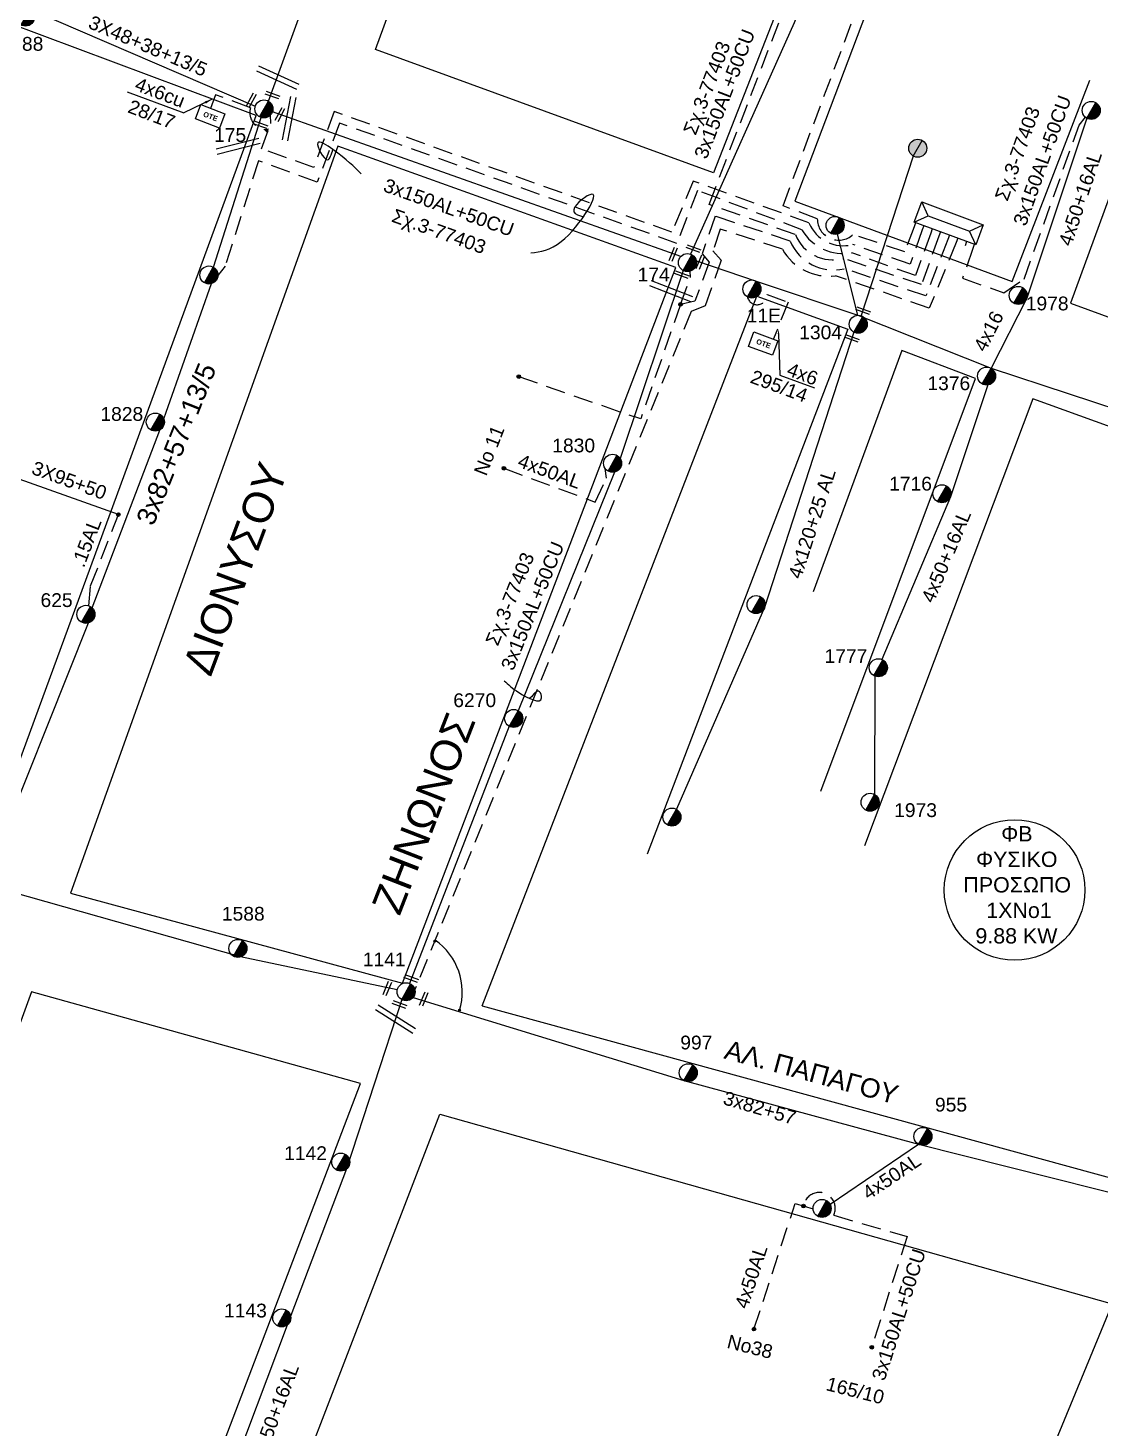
# Model space of a CAD drawing. Header units: millimetres. Extents: x 1421 to 7149, y 887 to 1917.
# Drawn here: x 5550.4 to 5690.5, y 1053.2 to 1236.1 of the extents above; entities that cross this region are included whole.
import ezdxf
from ezdxf import colors
from ezdxf.entities.mleader import LeaderData, LeaderLine
from ezdxf.enums import TextEntityAlignment as Align
from ezdxf.math import Vec2, Vec3

# ---------------------------------------------------------------- set-up
doc = ezdxf.new("R2010")
doc.units = ezdxf.units.MM
doc.linetypes.add('DASHED', pattern=[19.05, 12.7, -6.35])
for name, color, linetype in [('3x48+38+13_5', 7, 'Continuous'), ('3x82+57', 7, 'DASHED'), ('3x82+57+13_5', 7, 'Continuous'), ('3x82+57+16', 7, 'Continuous'), ('3x82+57+16_5', 7, 'Continuous'), ('Pillar OTE', 7, 'Continuous'), ('Άγνωστα', 7, 'Continuous'), ('Γυμνά εναέρια ΧΤ (3Φ)   4x16AL', 7, 'Continuous'), ('Γυμνά εναέρια ΧΤ (3Φ) 4x50AL', 7, 'Continuous'), ('Γυμνά εναέρια ΧΤ και ΦΟΠ (3Φ)   4x50+16AL', 7, 'Continuous'), ('Εναέρια παροχή ΧΤ 4x16', 7, 'SYN_LINE'), ('Επιγραφές - Σχήματα', 7, 'Continuous'), ('Καλωδια ΧΤ  3X95+50', 7, 'Continuous'), ('Καλώδια ΧΤ   3x150AL+50CU', 7, 'DASHED'), ('Μηχανική τομή', 7, 'Continuous'), ('Στύλος Ξύλινος', 7, 'Continuous'), ('Στύλος Ξύλινος @ 1', 7, 'Continuous'), ('Στύλος ΦΜ', 7, 'Continuous'), ('Στύλος ΦΜ @ 1', 7, 'Continuous'), ('Συνδέσεις', 7, 'Continuous'), ('Συνεστραμμένα ΧΤ   4x120+25 AL', 7, 'SYN_LINE'), ('Τομή', 7, 'Continuous'), ('Υποσταθμός πόλεως', 7, 'Continuous'), ('Υπόβαθρο ΔΕΗ', 7, 'Continuous'), ('Υπόγεια Καλώδια Δικτύου ΧΤ   .15', 7, 'DASHED'), ('Υπόγεια καλώδια Παροχών ΧΤ   4x50AL', 7, 'DASHED'), ('Υπόγεια καλώδια Παροχών ΧΤ   4x6', 7, 'DASHED')]:
    doc.layers.add(name, color=color, linetype=linetype)
doc.styles.add('arial', font='arial.ttf')
doc.styles.get("Standard").update_dxf_attribs({"font": 'arial.ttf'})
doc.linetypes.add('SYN_LINE', pattern='A,0.5,-0.0001,["/\\/\\/\\/",Standard,S=0.1,R=0,X=0,Y=-0.05],-0.25', length=0.7501)
doc.dimstyles.new('ISO-25', dxfattribs={"dimtxt": 2.5, "dimasz": 2.5, "dimexe": 1.25, "dimexo": 0.625, "dimtad": 1, "dimtxsty": 'Standard', "dimcen": 2.5, "dimadec": 0, "dimazin": 0, "dimtfac": 1, "dimtmove": 0, "dimatfit": 3, "dimfxl": 1, "dimarcsym": 0})

# ---------------------------------------------------------------- blocks, each defined once
blk = doc.blocks.new('ΥΠΑΡΧΩΝ ΤΣΙΜΕΝΤΕΝΙΟΣ ΣΤΥΛΟΣ')
at = {"layer": 'Στύλος ΦΜ'}
blk.add_hatch(color=256, dxfattribs=at).paths.add_polyline_path([(-1.29, -2.28, 0.574793), (2.62, 0, 0.268822), (1.3, 2.27)])
blk.add_line((-1.29, -2.28), (1.3, 2.27), dxfattribs=at)
blk.add_circle((0, 0), 2.62, dxfattribs=at)
at = {"layer": 'Στύλος ΦΜ', "flags": 4}
for tag, p in [('ΑΡΙΘΜΟΣ', (-4.68, 8.05)), ('ΤΥΠΟΣ', (-4.91, 3.03))]:
    blk.add_attdef(tag, p, '', height=4, dxfattribs=at)
blk = doc.blocks.new('ΥΠΑΡΧΩΝ ΞΥΛΙΝΟΣ ΣΤΥΛΟΣ')
at = {"layer": 'Στύλος Ξύλινος'}
h = blk.add_hatch(color=256, dxfattribs=at)
h.paths.add_polyline_path([(-2.62, 0, 0.270008), (-1.29, -2.28), (1.3, 2.27, 0.576266)])
h.paths.add_polyline_path([(-1.29, -2.28, 0.574793), (2.62, 0, 0.268822), (1.3, 2.27)])
blk.add_line((-1.29, -2.28), (1.3, 2.27), dxfattribs=at)
blk.add_circle((0, 0), 2.62, dxfattribs=at)
at = {"layer": 'Στύλος Ξύλινος', "flags": 4}
for tag, p in [('ΑΡΙΘΜΟΣ', (-4.91, 8.6)), ('ΤΥΠΟΣ', (-4.85, 3.39))]:
    blk.add_attdef(tag, p, '', height=4, dxfattribs=at)
blk = doc.blocks.new('ΥΠΟΣΤΑΘΜΟΣ ΠΟΛΕΩΣ 8 ΑΝΑΧΩΡΗΣΕΩΝ')
at = {"layer": 'Υποσταθμός πόλεως', "linetype": 'Continuous', "ltscale": 40}
for p, q in [((-8.18, -2.82), (-8.18, -4)), ((-5.9, -2.82), (-5.9, -4)), ((-3.55, -2.82), (-3.55, -4)), ((-1.28, -2.82), (-1.28, -4)), ((1.23, -2.82), (1.23, -4)), ((3.56, -2.82), (3.56, -4)), ((6.03, -2.82), (6.03, -4)), ((8.16, -2.82), (8.16, -4))]:
    blk.add_line(p, q, dxfattribs=at)
blk.add_lwpolyline([(-8.57, 2.82), (8.57, 2.82), (8.57, -2.82), (-8.57, -2.82)], close=True, dxfattribs=at)
for points in [[(-5.75, 0), (-8.57, 2.82)], [(5.75, 0), (8.57, 2.82)], [(-8.57, -2.82), (-5.75, 0)], [(-5.75, 0), (5.75, 0)], [(8.57, -2.82), (5.75, 0)]]:
    blk.add_lwpolyline(points, dxfattribs=at)
at = {"layer": 'Υποσταθμός πόλεως', "linetype": 'SYN_LINE', "ltscale": 40, "flags": 1}
for tag, p in [('ΜΕΤΑΣΧΗΜΑΤΙΣΜΟΣ', (9.59, 1.44)), ('ΙΣΧΥΣ', (9.57, -1.35)), ('ΑΡΙΘΜΟΣ', (9.69, -4.07))]:
    blk.add_attdef(tag, p, '', height=1.8, dxfattribs=at)
blk = doc.blocks.new('ΜΗΧΑΝΙΚΗ ΤΟΜΗ')
at = {"layer": 'Μηχανική τομή', "ltscale": 40}
for p, q in [((-3.67, 1.17), (3.91, 1.17)), ((3.91, -0.38), (-3.67, -0.38))]:
    blk.add_line(p, q, dxfattribs=at)
blk = doc.blocks.new('_ΣΥΝΔΕΣΗ')
at = {"layer": 'Συνδέσεις', "linetype": 'SYN_LINE', "ltscale": 40}
blk.add_hatch(color=256, dxfattribs=at).paths.add_polyline_path([(0.5, -0.01, 1), (-0.5, -0.01, 1)])
at = {"layer": 'Συνδέσεις'}
blk.add_circle((0, -0.01), 0.5, dxfattribs=at)
blk = doc.blocks.new('ΤΟΜΗ')
at = {"layer": 'Τομή', "ltscale": 40}
for p, q in [((10.95, 0.22), (-12.13, 0.22)), ((10.95, -2.57), (-12.13, -2.57))]:
    blk.add_line(p, q, dxfattribs=at)
blk = doc.blocks.new('PILLAR ΟΤΕ')
at = {"layer": 'Pillar OTE', "ltscale": 40}
blk.add_lwpolyline([(-3.31, 2.02), (3.39, 2.02), (3.39, -1.99), (-3.31, -1.99)], close=True, dxfattribs=at)
at = {"layer": 'Pillar OTE', "insert": (-1.81, 0.71), "char_height": 1.3575, "width": 109.961, "attachment_point": 1}
blk.add_mtext('{\\fArial|b1|i0|c161|p34;OTE}', dxfattribs=at)

msp = doc.modelspace()

# ---------------------------------------------------------------- hatches: boundary and pattern name
at = {"layer": 'Pillar OTE', "ltscale": 40}
h = msp.add_hatch(color=256, dxfattribs=at)
h.dxf.hatch_style = 1
h.paths.add_polyline_path([(5581.83, 1222.99), (5581.09, 1222.93), (5581.61, 1222.4)])

# ---------------------------------------------------------------- linework, layer by layer
at = {"layer": '3x48+38+13_5', "color": 62, "lineweight": -3, "ltscale": 0.1}
msp.add_lwpolyline([(5524.67, 1246.97), (5550.61, 1238.59), (5580.04, 1225.9)], dxfattribs=at)
at = {"layer": '3x82+57', "color": 5, "linetype": 'Continuous', "lineweight": -3, "ltscale": 0.2}
msp.add_lwpolyline([(5600.66, 1109.42), (5636.02, 1098.57), (5666.67, 1090.24), (5707.47, 1079.99)], dxfattribs=at)
at = {"layer": '3x82+57+13_5', "color": 2, "lineweight": -3, "ltscale": 0.1}
for points in [[(5673.33, 1298.67), (5665.34, 1275.7), (5650.42, 1236.81), (5636.91, 1206.57)], [(5635.62, 1206.25), (5582.28, 1225.17)]]:
    msp.add_lwpolyline(points, dxfattribs=at)
at = {"layer": '3x82+57+13_5', "color": 151, "lineweight": -3, "ltscale": 0.1}
for points in [[(5574.57, 1204.87), (5580.81, 1224.44)], [(5558.74, 1160.34), (5567.57, 1183.59), (5574.34, 1202.72)], [(5545.03, 1125.3), (5558.24, 1158.37)]]:
    msp.add_lwpolyline(points, dxfattribs=at)
at = {"layer": '3x82+57+13_5', "color": 27, "lineweight": -3, "ltscale": 0.1}
msp.add_lwpolyline([(5637.66, 1205.69), (5645.49, 1203.04), (5658.76, 1198.59), (5676.16, 1191.67), (5706.33, 1181.75), (5743.23, 1166.92)], dxfattribs=at)
at = {"layer": '3x82+57+16', "color": 6, "lineweight": -3, "ltscale": 0.1}
msp.add_lwpolyline([(5581.75, 1226.58), (5594.72, 1262.1)], dxfattribs=at)
at = {"layer": '3x82+57+16_5', "color": 64, "lineweight": -3, "ltscale": 0.1}
for points in [[(5635.93, 1204.44), (5627.71, 1179.86)], [(5626.95, 1178.09), (5614.38, 1146.91)], [(5613.22, 1144.87), (5600.18, 1111.27)], [(5598.6, 1110.42), (5578.13, 1114.72), (5545.76, 1123.87)]]:
    msp.add_lwpolyline(points, dxfattribs=at)
at = {"layer": 'Άγνωστα', "lineweight": -3, "ltscale": 0.1}
msp.add_circle((5679.23, 1123.47), 9.18, dxfattribs=at)
for points in [[(5593.88, 1217.07), (5590.16, 1220.26), (5588.22, 1221.14), (5589.49, 1218.92), (5590.18, 1220.31)], [(5616.03, 1206.75), (5620.01, 1208.22), (5623.73, 1214.34), (5621.67, 1212.1), (5622.96, 1211.46)], [(5612.57, 1150.83), (5614.48, 1149.27), (5617.45, 1148.59), (5617.18, 1149.39), (5615.93, 1148.53)]]:
    msp.add_spline(points, degree=3, dxfattribs=at)
at = {"layer": 'Γυμνά εναέρια ΧΤ (3Φ)   4x16AL', "color": 27, "lineweight": -3, "ltscale": 0.1}
msp.add_line((5680.83, 1200.81), (5676.16, 1191.67), dxfattribs=at)
at = {"layer": 'Γυμνά εναέρια ΧΤ (3Φ) 4x50AL', "color": 5, "lineweight": -3, "ltscale": 0.1}
msp.add_lwpolyline([(5655.13, 1082.41), (5666.67, 1090.24)], dxfattribs=at)
at = {"layer": 'Γυμνά εναέρια ΧΤ και ΦΟΠ (3Φ)   4x50+16AL', "color": 27, "lineweight": -3, "ltscale": 0.1}
msp.add_line((5688.66, 1224.34), (5680.83, 1200.81), dxfattribs=at)
for points in [[(5675.73, 1189.48), (5670.85, 1174.87)], [(5670.85, 1174.87), (5661.89, 1153.61)], [(5660.97, 1151.44), (5660.94, 1135.97)]]:
    msp.add_lwpolyline(points, dxfattribs=at)
at = {"layer": 'Γυμνά εναέρια ΧΤ και ΦΟΠ (3Φ)   4x50+16AL', "color": 27, "linetype": 'Continuous', "lineweight": -3, "ltscale": 0.1}
msp.add_lwpolyline([(5599.17, 1109.15), (5591.98, 1087.02), (5584.23, 1066.62), (5573.6, 1038.35), (5560.33, 1006.08)], dxfattribs=at)
at = {"layer": 'Εναέρια παροχή ΧΤ 4x16', "color": 27, "lineweight": -3, "ltscale": 10}
msp.add_lwpolyline([(5658.76, 1198.59), (5656.08, 1209.19)], dxfattribs=at)
at = {"layer": 'Καλωδια ΧΤ  3X95+50', "color": 206, "lineweight": -3, "ltscale": 0.1}
msp.add_lwpolyline([(5562.16, 1172.53), (5548.61, 1177.39)], dxfattribs=at)
at = {"layer": 'Καλώδια ΧΤ   3x150AL+50CU', "color": 1, "lineweight": -3, "ltscale": 0.2}
for points in [[(5653.45, 1211.19), (5648.98, 1212.9), (5681.46, 1299.45), (5705.57, 1290.49), (5705.76, 1288.18), (5709.29, 1286.75)], [(5666.1, 1210.13), (5664.9, 1206.89)], [(5664.9, 1206.89), (5658.11, 1209.12)]]:
    msp.add_lwpolyline(points, dxfattribs=at)
at = {"layer": 'Καλώδια ΧΤ   3x150AL+50CU', "color": 50, "lineweight": -3, "ltscale": 0.2}
for points in [[(5650.59, 1209.14), (5639.32, 1213.08), (5648.47, 1236.9)], [(5669.33, 1208.94), (5667.08, 1202.59), (5656.84, 1206.02)]]:
    msp.add_lwpolyline(points, dxfattribs=at)
at = {"layer": 'Καλώδια ΧΤ   3x150AL+50CU', "color": 6, "lineweight": -3, "ltscale": 0.2}
for points in [[(5652.36, 1210.66), (5637.26, 1216.13), (5634.47, 1209.45), (5590.34, 1225.22), (5587.7, 1217.91), (5580.85, 1220.33), (5582.07, 1223.67), (5582.04, 1224.77)], [(5667.16, 1209.74), (5665.6, 1205.25), (5658.09, 1207.84)]]:
    msp.add_lwpolyline(points, dxfattribs=at)
at = {"layer": 'Καλώδια ΧΤ   3x150AL+50CU', "color": 27, "lineweight": -3, "ltscale": 0.2}
msp.add_lwpolyline([(5673.76, 1207.3), (5672.44, 1203.43), (5677.81, 1201.53), (5680.47, 1203.32), (5687.65, 1223.44), (5688.49, 1224.46)], dxfattribs=at)
at = {"layer": 'Καλώδια ΧΤ   3x150AL+50CU', "color": 151, "lineweight": -3, "ltscale": 0.2}
msp.add_lwpolyline([(5668.27, 1209.33), (5666.27, 1203.78), (5657.98, 1206.74, -0.315456), (5651.46, 1209.76), (5637.8, 1214.9), (5635.12, 1207.98), (5591.06, 1223.7), (5588.14, 1215.97), (5580.46, 1218.78), (5576.12, 1205.01), (5575.16, 1203.8)], format="xyb", dxfattribs=at)
at = {"layer": 'Καλώδια ΧΤ   3x150AL+50CU', "color": 64, "lineweight": -3, "ltscale": 0.2}
for points in [[(5649.91, 1208.28), (5640.11, 1211.53), (5638.4, 1206.62), (5639.34, 1205.51), (5637.47, 1200.41), (5635.6, 1200.01)], [(5670.51, 1208.5), (5667.64, 1201.11), (5656.96, 1204.68)], [(5635.6, 1200.01), (5636.89, 1203.52), (5636.84, 1204.34)], [(5635.6, 1200.01), (5630.39, 1185.06), (5629.51, 1185.34)], [(5614.46, 1190.58), (5629.51, 1185.34)]]:
    msp.add_lwpolyline(points, dxfattribs=at)
at = {"layer": 'Καλώδια ΧΤ   3x150AL+50CU', "color": 5, "lineweight": -3, "ltscale": 0.2}
for points in [[(5648.91, 1207.21), (5640.77, 1209.86), (5639.83, 1207.02), (5640.92, 1205.79), (5638.83, 1199.83), (5636.99, 1199.08), (5600.9, 1110.45)], [(5671.6, 1208.1), (5668.09, 1199.51), (5655.83, 1203.76)]]:
    msp.add_lwpolyline(points, dxfattribs=at)
msp.add_lwpolyline([(5651.67, 1082.16, -1.169427), (5655.6, 1080.97), (5665.19, 1078.17), (5660.57, 1063.72)], format="xyb", dxfattribs=at)
at = {"layer": 'Καλώδια ΧΤ   3x150AL+50CU', "color": 6, "lineweight": -3, "ltscale": 0.2}
msp.add_arc((5656.85, 1212.55), 4.87, 202.8164, 284.7307, dxfattribs=at)
at = {"layer": 'Καλώδια ΧΤ   3x150AL+50CU', "color": 1, "lineweight": -3, "ltscale": 0.2}
msp.add_arc((5656.25, 1211.2), 2.79, 180.2663, 311.9403, dxfattribs=at)
at = {"layer": 'Καλώδια ΧΤ   3x150AL+50CU', "color": 64, "lineweight": -3, "ltscale": 0.2}
msp.add_arc((5655.54, 1210.59), 6.08, 202.3049, 283.5206, dxfattribs=at)
at = {"layer": 'Καλώδια ΧΤ   3x150AL+50CU', "color": 50, "lineweight": -3, "ltscale": 0.2}
msp.add_arc((5655.45, 1211.05), 5.22, 201.4715, 285.4345, dxfattribs=at)
at = {"layer": 'Καλώδια ΧΤ   3x150AL+50CU', "color": 5, "lineweight": -3, "ltscale": 0.2}
msp.add_arc((5654.94, 1210.63), 6.93, 209.5756, 277.3305, dxfattribs=at)
at = {"layer": 'Συνεστραμμένα ΧΤ   4x120+25 AL', "color": 27, "lineweight": -3, "ltscale": 20}
for points in [[(5666, 1219.39), (5659.18, 1198.54)], [(5658.23, 1196.39), (5646.57, 1160.39), (5635.06, 1134.02)]]:
    msp.add_lwpolyline(points, dxfattribs=at)
at = {"layer": 'Υπόβαθρο ΔΕΗ', "lineweight": -3, "ltscale": 0.2}
for points in [[(5639.9, 1217.19), (5595.75, 1233.34), (5626.5, 1317.38), (5672.07, 1299.51), (5639.9, 1217.19)], [(5694.66, 1222.44), (5686.55, 1200.19), (5737.38, 1181.55), (5770.22, 1261.74), (5681.87, 1296.42), (5650.54, 1213.48), (5678.93, 1202.98), (5689.05, 1229.31)], [(5485.34, 1151.79), (5543.82, 1125.6), (5580.14, 1224.68), (5524.19, 1245.63), (5485.34, 1151.79)], [(5563.3, 1227.81), (5570.7, 1225.04)], [(5555.89, 1123.08), (5599.26, 1111.28), (5634.98, 1204.84), (5590.81, 1220.71), (5555.89, 1123.08)], [(5609.68, 1108.34), (5645.56, 1201.07), (5657.45, 1196.76), (5631.24, 1128.14)], [(5653.92, 1136.37), (5674.13, 1190.33), (5664.5, 1194), (5652.94, 1162.46)], [(5609.68, 1108.34), (5697.62, 1084.26), (5732.3, 1169.34), (5681.63, 1187.65), (5659.62, 1129.24)], [(5576.04, 1007.6), (5572.33, 1011.4), (5604.14, 1094.19), (5691.97, 1069.41), (5678.3, 1036.22), (5576.04, 1007.6)]]:
    msp.add_lwpolyline(points, dxfattribs=at)
msp.add_lwpolyline([(5538.98, 999.73), (5558.66, 1005.89), (5593.8, 1098.2), (5550.82, 1110.16), (5526.45, 1043.28), (5523.15, 1009.1, -0.133383), (5538.98, 999.73, 3.241505)], format="xyb", dxfattribs=at)
at = {"layer": 'Υπόβαθρο ΔΕΗ', "lineweight": -3}
msp.add_arc((5598.86, 1110.13), 8.23, 343.1722, 55.4517, dxfattribs=at)
at = {"layer": 'Υπόγεια Καλώδια Δικτύου ΧΤ   .15', "color": 206, "lineweight": -3, "ltscale": 0.2}
msp.add_lwpolyline([(5558.31, 1160.61), (5558.54, 1163.21), (5562.16, 1172.53)], dxfattribs=at)
at = {"layer": 'Υπόγεια καλώδια Παροχών ΧΤ   4x50AL', "color": 64, "lineweight": -3, "ltscale": 0.2}
msp.add_lwpolyline([(5612.51, 1178.59), (5624.44, 1174.18), (5625.92, 1177.31), (5625.74, 1178.57)], dxfattribs=at)
at = {"layer": 'Υπόγεια καλώδια Παροχών ΧΤ   4x50AL', "color": 5, "lineweight": -3, "ltscale": 0.2}
msp.add_lwpolyline([(5645.19, 1066.09), (5650.57, 1082.49), (5652.91, 1081.8)], dxfattribs=at)
at = {"layer": 'Υπόγεια καλώδια Παροχών ΧΤ   4x6', "color": 6, "linetype": 'DASHED', "ltscale": 0.2}
msp.add_lwpolyline([(5581.09, 1222.93, -0.44486), (5579.42, 1225.7), (5574.86, 1227.41), (5574.18, 1225.6)], format="xyb", dxfattribs=at)
at = {"layer": 'Υπόγεια καλώδια Παροχών ΧΤ   4x6', "color": 27, "lineweight": -3, "ltscale": 0.2}
msp.add_lwpolyline([(5646.89, 1201.31), (5649.67, 1200.29), (5647.73, 1195.49)], dxfattribs=at)
msp.add_arc((5645.6, 1201.27), 1.3, 192.1226, 1.9307, dxfattribs=at)

# ---------------------------------------------------------------- block references
at = {"layer": 'Pillar OTE', "xscale": 0.5, "yscale": 0.5, "zscale": 0.5}
for p, rotation in [((5574.13, 1224.58), 339), ((5646.37, 1194.89), 340)]:
    msp.add_blockref('PILLAR ΟΤΕ', p, dxfattribs=dict(at, rotation=rotation))
at = {"layer": 'Μηχανική τομή', "lineweight": -3}
for p, xscale, yscale, zscale, rotation in [((5582.25, 1227.29), 0.2499999999979055, 0.2499999999979055, 0.2499999999979055, 340.7338105930513), ((5579.61, 1226.64), 0.249999999997943, 0.249999999997943, 0.249999999997943, 61.41674188019596), ((5583.33, 1224.74), 0.249999999997943, 0.249999999997943, 0.249999999997943, 61.41674188019596), ((5580.66, 1223.4), 0.2499999999979055, 0.2499999999979055, 0.2499999999979055, 340.7338105930513), ((5637.34, 1207.37), 0.2499999999978768, 0.2499999999978768, 0.2499999999978768, 159.8388344880427), ((5634.55, 1206.62), 0.2499999999977584, 0.2499999999977584, 0.2499999999977584, 247.8625605187047), ((5638.11, 1205.58), 0.2499999999977584, 0.2499999999977584, 0.2499999999977584, 247.8625605187047), ((5635.81, 1203.97), 0.2499999999978768, 0.2499999999978768, 0.2499999999978768, 159.8388344880427), ((5659.52, 1199.26), 0.2499999999978768, 0.2499999999978768, 0.2499999999978768, 159.8388344880427), ((5658.05, 1195.65), 0.2499999999978768, 0.2499999999978768, 0.2499999999978768, 159.8388344880427), ((5597.36, 1110.54), 0.2499999999974481, 0.2499999999974481, 0.2499999999974481, 67.3107734690754), ((5600.47, 1111.99), 0.2499999999978768, 0.2499999999978768, 0.2499999999978768, 159.8388344880427), ((5598.93, 1108.59), 0.2499999999978768, 0.2499999999978768, 0.2499999999978768, 159.8388344880427), ((5602.14, 1109.17), 0.2499999999974481, 0.2499999999974481, 0.2499999999974481, 67.3107734690754)]:
    msp.add_blockref('ΜΗΧΑΝΙΚΗ ΤΟΜΗ', p, dxfattribs=dict(at, xscale=xscale, yscale=yscale, zscale=zscale, rotation=rotation))
at = {"layer": 'Στύλος Ξύλινος @ 1', "lineweight": -3, "ltscale": 40, "xscale": 0.4499999999998181, "yscale": 0.4499999999998181, "zscale": 0.4499999999998181}
msp.add_blockref('ΥΠΑΡΧΩΝ ΞΥΛΙΝΟΣ ΣΤΥΛΟΣ', (5666.58, 1220.42), dxfattribs=at)
at = {"layer": 'Στύλος ΦΜ @ 1', "lineweight": -3, "ltscale": 40}
ref = msp.add_blockref('ΥΠΑΡΧΩΝ ΤΣΙΜΕΝΤΕΝΙΟΣ ΣΤΥΛΟΣ', (5550.03, 1237.56), dxfattribs=dict(at, xscale=0.4499999999998181, yscale=0.4499999999998181, zscale=0.4499999999998181))
ref.add_attrib('ΑΡΙΘΜΟΣ', '1388', (5546.77, 1233.16), dxfattribs={"layer": 'Στύλος ΦΜ', "height": 1.8, "flags": 4})
ref = msp.add_blockref('ΥΠΑΡΧΩΝ ΤΣΙΜΕΝΤΕΝΙΟΣ ΣΤΥΛΟΣ', (5581.17, 1225.56), dxfattribs=dict(at, xscale=0.4499999999998181, yscale=0.4499999999998181, zscale=0.4499999999998181))
ref.add_attrib('ΑΡΙΘΜΟΣ', '175', (5574.66, 1221.25), dxfattribs={"layer": 'Στύλος ΦΜ', "height": 1.8, "flags": 4})
at = {"layer": 'Στύλος ΦΜ @ 1', "lineweight": -3, "ltscale": 40, "xscale": 0.4499999999998181, "yscale": 0.4499999999998181, "zscale": 0.4499999999998181}
for p in [(5689.25, 1225.36), (5655.79, 1210.33), (5573.98, 1203.85), (5645.46, 1160.77), (5634.47, 1133), (5654.09, 1081.86)]:
    msp.add_blockref('ΥΠΑΡΧΩΝ ΤΣΙΜΕΝΤΕΝΙΟΣ ΣΤΥΛΟΣ', p, dxfattribs=at)
at = {"layer": 'Στύλος ΦΜ @ 1', "lineweight": -3, "ltscale": 40}
ref = msp.add_blockref('ΥΠΑΡΧΩΝ ΤΣΙΜΕΝΤΕΝΙΟΣ ΣΤΥΛΟΣ', (5636.5, 1205.47), dxfattribs=dict(at, xscale=0.4499999999998181, yscale=0.4499999999998181, zscale=0.4499999999998181))
ref.add_attrib('ΑΡΙΘΜΟΣ', '174', (5629.99, 1203.01), dxfattribs={"layer": 'Στύλος ΦΜ', "height": 1.8, "flags": 4})
ref = msp.add_blockref('ΥΠΑΡΧΩΝ ΤΣΙΜΕΝΤΕΝΙΟΣ ΣΤΥΛΟΣ', (5644.91, 1202.02), dxfattribs=dict(at, xscale=0.4499999999998181, yscale=0.4499999999998181, zscale=0.4499999999998181))
ref.add_attrib('ΤΥΠΟΣ', '11Ε', (5644.24, 1197.66), dxfattribs={"layer": 'Στύλος ΦΜ', "height": 1.8, "flags": 4})
ref = msp.add_blockref('ΥΠΑΡΧΩΝ ΤΣΙΜΕΝΤΕΝΙΟΣ ΣΤΥΛΟΣ', (5679.71, 1201.18), dxfattribs=dict(at, xscale=0.4499999999998181, yscale=0.4499999999998181, zscale=0.4499999999998181))
ref.add_attrib('ΤΥΠΟΣ', '1978', (5680.69, 1199.23), dxfattribs={"layer": 'Στύλος ΦΜ', "height": 1.8, "flags": 4})
ref = msp.add_blockref('ΥΠΑΡΧΩΝ ΤΣΙΜΕΝΤΕΝΙΟΣ ΣΤΥΛΟΣ', (5658.81, 1197.42), dxfattribs=dict(at, xscale=0.4499999999998181, yscale=0.4499999999998181, zscale=0.4499999999998181))
ref.add_attrib('ΑΡΙΘΜΟΣ', '1304', (5651.1, 1195.45), dxfattribs={"layer": 'Στύλος ΦΜ', "height": 1.8, "flags": 4})
ref = msp.add_blockref('ΥΠΑΡΧΩΝ ΤΣΙΜΕΝΤΕΝΙΟΣ ΣΤΥΛΟΣ', (5675.57, 1190.64), dxfattribs=dict(at, xscale=0.4499999999998181, yscale=0.4499999999998181, zscale=0.4499999999998181))
ref.add_attrib('ΑΡΙΘΜΟΣ', '1376', (5667.84, 1188.8), dxfattribs={"layer": 'Στύλος ΦΜ', "height": 1.8, "flags": 4})
ref = msp.add_blockref('ΥΠΑΡΧΩΝ ΤΣΙΜΕΝΤΕΝΙΟΣ ΣΤΥΛΟΣ', (5566.99, 1184.62), dxfattribs=dict(at, xscale=0.4499999999998181, yscale=0.4499999999998181, zscale=0.4499999999998181))
ref.add_attrib('ΑΡΙΘΜΟΣ', '1828', (5559.81, 1184.79), dxfattribs={"layer": 'Στύλος ΦΜ', "height": 1.8, "flags": 4})
ref = msp.add_blockref('ΥΠΑΡΧΩΝ ΤΣΙΜΕΝΤΕΝΙΟΣ ΣΤΥΛΟΣ', (5626.71, 1179.24), dxfattribs=dict(at, xscale=0.4499999999998181, yscale=0.4499999999998181, zscale=0.4499999999998181))
ref.add_attrib('ΑΡΙΘΜΟΣ', '1830', (5618.84, 1180.67), dxfattribs={"layer": 'Στύλος ΦΜ', "height": 1.8, "flags": 4})
ref = msp.add_blockref('ΥΠΑΡΧΩΝ ΤΣΙΜΕΝΤΕΝΙΟΣ ΣΤΥΛΟΣ', (5669.74, 1175.27), dxfattribs=dict(at, xscale=0.4499999999998181, yscale=0.4499999999998181, zscale=0.4499999999998181))
ref.add_attrib('ΑΡΙΘΜΟΣ', '1716', (5662.84, 1175.68), dxfattribs={"layer": 'Στύλος ΦΜ', "height": 1.8, "flags": 4})
ref = msp.add_blockref('ΥΠΑΡΧΩΝ ΤΣΙΜΕΝΤΕΝΙΟΣ ΣΤΥΛΟΣ', (5557.92, 1159.5), dxfattribs=dict(at, xscale=0.4499999999998181, yscale=0.4499999999998181, zscale=0.4499999999998181))
ref.add_attrib('ΑΡΙΘΜΟΣ', '625', (5551.99, 1160.46), dxfattribs={"layer": 'Στύλος ΦΜ', "height": 1.8, "flags": 4})
ref = msp.add_blockref('ΥΠΑΡΧΩΝ ΤΣΙΜΕΝΤΕΝΙΟΣ ΣΤΥΛΟΣ', (5661.43, 1152.52), dxfattribs=dict(at, xscale=0.4499999999998181, yscale=0.4499999999998181, zscale=0.4499999999998181))
ref.add_attrib('ΑΡΙΘΜΟΣ', '1777', (5654.4, 1153.15), dxfattribs={"layer": 'Στύλος ΦΜ', "height": 1.8, "flags": 4})
ref = msp.add_blockref('ΥΠΑΡΧΩΝ ΤΣΙΜΕΝΤΕΝΙΟΣ ΣΤΥΛΟΣ', (5613.8, 1145.89), dxfattribs=dict(at, xscale=0.4499999999998181, yscale=0.4499999999998181, zscale=0.4499999999998181))
ref.add_attrib('ΑΡΙΘΜΟΣ', '6270', (5605.91, 1147.38), dxfattribs={"layer": 'Στύλος ΦΜ', "height": 1.8, "flags": 4})
ref = msp.add_blockref('ΥΠΑΡΧΩΝ ΤΣΙΜΕΝΤΕΝΙΟΣ ΣΤΥΛΟΣ', (5660.36, 1134.95), dxfattribs=dict(at, xscale=0.4499999999998181, yscale=0.4499999999998181, zscale=0.4499999999998181))
ref.add_attrib('ΑΡΙΘΜΟΣ', '1973', (5663.5, 1133.01), dxfattribs={"layer": 'Στύλος ΦΜ', "height": 1.8, "flags": 4})
ref = msp.add_blockref('ΥΠΑΡΧΩΝ ΤΣΙΜΕΝΤΕΝΙΟΣ ΣΤΥΛΟΣ', (5577.78, 1115.84), dxfattribs=dict(at, xscale=0.4499999999998181, yscale=0.4499999999998181, zscale=0.4499999999998181))
ref.add_attrib('ΑΡΙΘΜΟΣ', '1588', (5575.68, 1119.47), dxfattribs={"layer": 'Στύλος ΦΜ', "height": 1.8, "flags": 4})
ref = msp.add_blockref('ΥΠΑΡΧΩΝ ΤΣΙΜΕΝΤΕΝΙΟΣ ΣΤΥΛΟΣ', (5599.75, 1110.17), dxfattribs=dict(at, xscale=0.4499999999998181, yscale=0.4499999999998181, zscale=0.4499999999998181))
ref.add_attrib('ΑΡΙΘΜΟΣ', '1141', (5594.09, 1113.5), dxfattribs={"layer": 'Στύλος ΦΜ', "height": 1.8, "flags": 4})
ref = msp.add_blockref('ΥΠΑΡΧΩΝ ΤΣΙΜΕΝΤΕΝΙΟΣ ΣΤΥΛΟΣ', (5636.6, 1099.59), dxfattribs=dict(at, xscale=0.4499999999998181, yscale=0.4499999999998181, zscale=0.4499999999998181))
ref.add_attrib('ΑΡΙΘΜΟΣ', '997', (5635.56, 1102.64), dxfattribs={"layer": 'Στύλος ΦΜ', "height": 1.8, "flags": 4})
ref = msp.add_blockref('ΥΠΑΡΧΩΝ ΤΣΙΜΕΝΤΕΝΙΟΣ ΣΤΥΛΟΣ', (5667.25, 1091.27), dxfattribs=dict(at, xscale=0.4499999999998181, yscale=0.4499999999998181, zscale=0.4499999999998181))
ref.add_attrib('ΑΡΙΘΜΟΣ', '955', (5668.83, 1094.52), dxfattribs={"layer": 'Στύλος ΦΜ', "height": 1.8, "flags": 4})
ref = msp.add_blockref('ΥΠΑΡΧΩΝ ΤΣΙΜΕΝΤΕΝΙΟΣ ΣΤΥΛΟΣ', (5591.21, 1087.91), dxfattribs=dict(at, xscale=0.4499999999998181, yscale=0.4499999999998181, zscale=0.4499999999998181))
ref.add_attrib('ΑΡΙΘΜΟΣ', '1142', (5583.81, 1088.18), dxfattribs={"layer": 'Στύλος ΦΜ', "height": 1.8, "flags": 4})
ref = msp.add_blockref('ΥΠΑΡΧΩΝ ΤΣΙΜΕΝΤΕΝΙΟΣ ΣΤΥΛΟΣ', (5583.51, 1067.55), dxfattribs=dict(at, xscale=0.4499999999998181, yscale=0.4499999999998181, zscale=0.4499999999998181))
ref.add_attrib('ΑΡΙΘΜΟΣ', '1143', (5575.96, 1067.61), dxfattribs={"layer": 'Στύλος ΦΜ', "height": 1.8, "flags": 4})
at = {"layer": 'Συνδέσεις', "lineweight": -3}
for p, xscale, yscale, zscale in [((5635.6, 1200.01), 0.4777242751392805, 0.4777242751392805, 0.4777242751392805), ((5614.47, 1190.58), 0.4777242751392805, 0.4777242751392805, 0.4777242751392805), ((5612.52, 1178.6), 0.4777242751392805, 0.4777242751392805, 0.4777242751392805), ((5562.16, 1172.54), 0.4777242751392805, 0.4777242751392805, 0.4777242751392805), ((5603.48, 1116.8), 0.25, 0.25, 0.25), ((5606.74, 1107.76), 0.25, 0.25, 0.25), ((5651.67, 1082.17), 0.4777242751392805, 0.4777242751392805, 0.4777242751392805), ((5645.19, 1066.09), 0.4777242751392805, 0.4777242751392805, 0.4777242751392805), ((5660.58, 1063.72), 0.4777242751392805, 0.4777242751392805, 0.4777242751392805)]:
    msp.add_blockref('_ΣΥΝΔΕΣΗ', p, dxfattribs=dict(at, xscale=xscale, yscale=yscale, zscale=zscale))
at = {"layer": 'Τομή', "lineweight": -3}
for p, xscale, yscale, zscale, rotation in [((5582.7, 1229.46), 0.250000000000265, 0.250000000000265, 0.250000000000265, 155.354623256372), ((5584.19, 1224.47), 0.2500000000000669, 0.2500000000000669, 0.2500000000000669, 79.12580524578193), ((5577.73, 1220.38), 0.250000000000265, 0.250000000000265, 0.250000000000265, 194.0170549383032), ((5634.09, 1201.54), 0.2500000000004027, 0.2500000000004027, 0.2500000000004027, 158.5265356218861), ((5598.08, 1106.45), 0.2499999999985953, 0.2499999999985953, 0.2499999999985953, 147.6078419870943)]:
    msp.add_blockref('ΤΟΜΗ', p, dxfattribs=dict(at, xscale=xscale, yscale=yscale, zscale=zscale, rotation=rotation))
at = {"layer": 'Υποσταθμός πόλεως', "lineweight": -3, "xscale": 0.4999999999998519, "yscale": 0.4999999999998519, "zscale": 0.4999999999998519, "rotation": 339.7003851576583}
msp.add_blockref('ΥΠΟΣΤΑΘΜΟΣ ΠΟΛΕΩΣ 8 ΑΝΑΧΩΡΗΣΕΩΝ', (5670.63, 1210.59), dxfattribs=at)

# ---------------------------------------------------------------- texts
at = {"lineweight": -3, "ltscale": 40, "width": 64.8866, "attachment_point": 1, "style": 'arial'}
for s, insert, char_height, rotation in [('ΔΙΟΝΥΣΟΥ', (5570.48, 1152.64), 4, 69.4357), ('ΖΗΝΩΝΟΣ', (5595.17, 1121.43), 4, 68.7128), ('ΑΛ. ΠΑΠΑΓΟΥ', (5641.8, 1103.9), 2.5, 344.9312)]:
    msp.add_mtext(s, dxfattribs=dict(at, insert=insert, char_height=char_height, rotation=rotation))
at = {"layer": 'Άγνωστα', "lineweight": -3, "ltscale": 0.1}
for s, height, rotation, p in [('3x150AL+50CU', 1.8, 68.9881, (5641.35, 1227.52)), ('Σχ.3-77403', 1.8, 68.9881, (5639.02, 1228.3)), ('3x150AL+50CU', 1.8, 70.3506, (5682.84, 1218.82)), ('Σχ.3-77403', 1.8, 70.3506, (5679.6, 1219.72)), ('4x50+16AL', 1.8, 71.5796, (5687.8, 1213.85)), ('3x150AL+50CU', 1.8, 340.3369, (5605.33, 1212.68)), ('Σχ.3-77403', 1.8, 340.3369, (5604.04, 1209.56)), ('4x16', 1.8, 62.9559, (5675.83, 1196.51)), ('3x82+57+13/5', 2.5, 68.23, (5569.71, 1181.77)), ('295/14', 1.8, 339.6934, (5648.48, 1189.33)), ('4x6', 1.8, 339.6934, (5651.54, 1190.92)), ('4x50AL', 1.8, 339.6934, (5618.49, 1178.19)), ('4x120+25 AL', 1.8, 72.0648, (5652.76, 1171.37)), ('4x50+16AL', 1.8, 67.1444, (5670.29, 1167.1)), ('Σχ.3-77403', 1.8, 67.8435, (5613.3, 1161.52)), ('3x150AL+50CU', 1.8, 67.8435, (5616.26, 1160.61)), ('4x50+16AL', 1.8, 69.3966, (5582.7, 1055.45))]:
    msp.add_text(s, height=height, rotation=rotation, dxfattribs=at).set_placement(p, align=Align.MIDDLE_CENTER)
at = {"layer": 'Άγνωστα', "color": 7, "lineweight": -3, "char_height": 1.8, "width": 20.7581, "attachment_point": 1}
for s, insert, rotation in [('3X48+38+13/5', (5558.79, 1237.84), 337), ('No 11', (5608.54, 1178.13), 68.7895), ('3X95+50', (5551.3, 1179.59), 340), ('.15AL', (5555.97, 1166.14), 69)]:
    msp.add_mtext(s, dxfattribs=dict(at, insert=insert, rotation=rotation))
at = {"layer": 'Άγνωστα', "lineweight": -3, "ltscale": 0.1, "insert": (5672.22, 1131.82), "char_height": 2, "width": 14.3587, "attachment_point": 1}
msp.add_mtext('\\pi5.2653;ΦΒ \\P\\pi1.9836;ΦΥΣΙΚΟ \\P\\pi0.3233;ΠΡΟΣΩΠΟ\\P\\pi3.3165;1ΧΝo1\\P\\pi1.8956;9.88 KW', dxfattribs=at)
at = {"layer": 'Υπόβαθρο ΔΕΗ', "lineweight": -3, "ltscale": 0.1}
for s, rotation, p in [('3x82+57', 343.6776, (5645.94, 1095)), ('4x50AL', 34.1552, (5663.17, 1086.04)), ('4x50AL', 71.8176, (5644.81, 1072.94)), ('3x150AL+50CU', 72.2834, (5664.1, 1067.98)), ('No38', 345.7658, (5644.67, 1063.79)), ('165/10', 345.7658, (5658.42, 1058.06))]:
    msp.add_text(s, height=1.8, rotation=rotation, dxfattribs=at).set_placement(p, align=Align.MIDDLE_CENTER)
at = {"layer": 'Υπόγεια καλώδια Παροχών ΧΤ   4x50AL', "color": 7, "ltscale": 0.2, "char_height": 1.8, "attachment_point": 1, "rotation": 339}
for s, insert in [('4x6cu', (5564.8, 1229.75)), ('28/17', (5563.9, 1226.83))]:
    msp.add_mtext_dynamic_manual_height_columns(s, width=1.8, gutter_width=12.5, heights=[0.118], dxfattribs=dict(at, insert=insert))

# ---------------------------------------------------------------- leaders
at = {"layer": 'Άγνωστα', "linetype": 'Continuous', "ltscale": 0.15}
ml = msp.add_multileader_mtext('Standard', dxfattribs=at)
ml.set_content('', color=256)
ml.set_leader_properties()
ml.build(insert=Vec2(0, 0))
ml.multileader.update_dxf_attribs({"arrow_head_size": 0.6, "scale": 0.6})
ctx = ml.context
ctx.base_point, ctx.scale, ctx.char_height, ctx.arrow_head_size, ctx.landing_gap_size, ctx.plane_origin, ctx.plane_x_axis, ctx.plane_y_axis = Vec3(5653.08, 1189.11), 0.6, 1.8, 0.6, 0.9, Vec3(5648.37, 1197.09), Vec3(0.939693, -0.34202), Vec3(0.34202, 0.939693)
notes = []
notes.append((ctx, [(0, (1, 1, 0), (5648.57, 1190.75), (0.939693, -0.34202), 4.8, [(0, [(5648.37, 1196.76)], 0, [])])]))
ctx.mtext.insert, ctx.mtext.text_direction, ctx.mtext.rotation, ctx.mtext.line_spacing_factor, ctx.mtext.flow_direction = Vec3(5654.23, 1189.65), Vec3(0.939693, -0.34202), 5.934119, 0.3, 5
at = {"layer": 'Επιγραφές - Σχήματα', "ltscale": 40}
msp.add_leader([(5574.41, 1226.82), (5570.7, 1225.04)], dimstyle='ISO-25', override={"dimasz": 1, "dimtad": 0}, dxfattribs=at)
for ctx, leaders in notes:
    for number, flags, end, landing, length, lines in leaders:
        leader = LeaderData()
        leader.index, (leader.has_last_leader_line, leader.has_dogleg_vector, leader.attachment_direction) = number, flags
        leader.last_leader_point, leader.dogleg_vector, leader.dogleg_length = Vec3(end), Vec3(landing), length
        for number, points, colour, breaks in lines:
            line = LeaderLine()
            line.index, line.vertices, line.color, line.breaks = number, Vec3.list(points), colors.encode_raw_color(colour), breaks
            leader.lines.append(line)
        ctx.leaders.append(leader)

doc.saveas('drawing.dxf')
